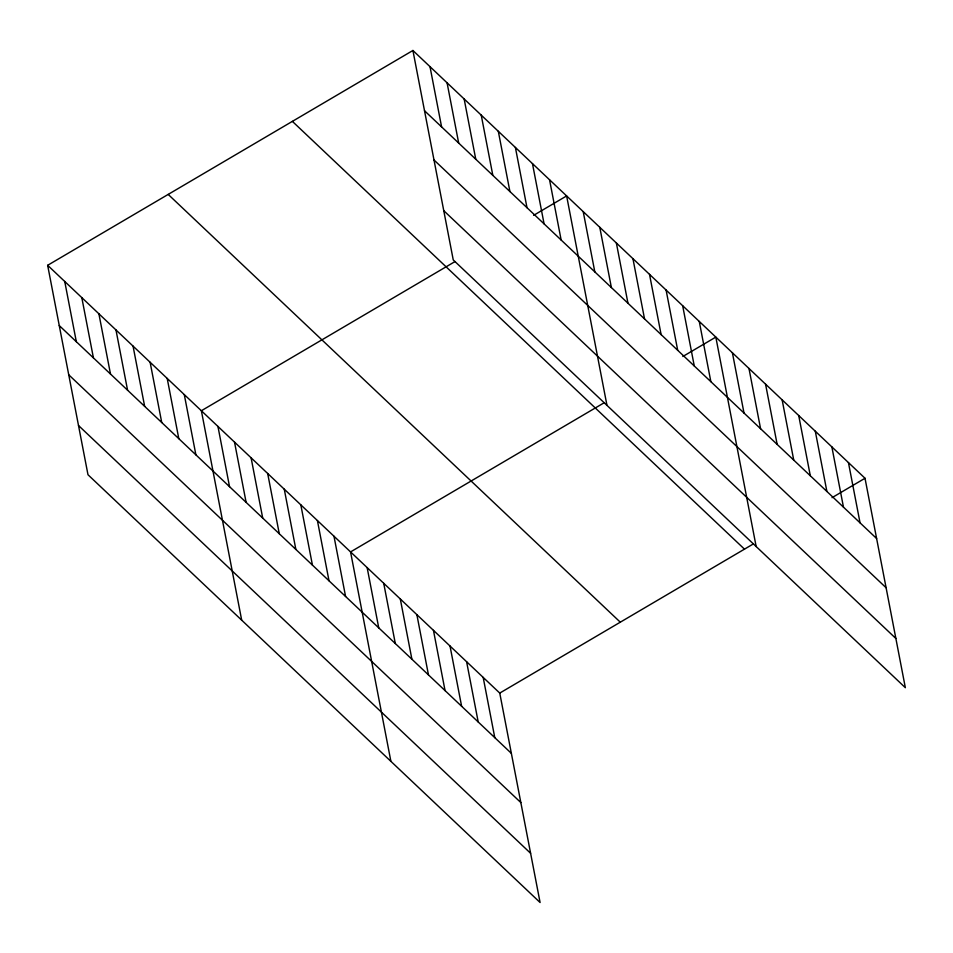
<?xml version="1.0" encoding="UTF-8"?>
<svg xmlns="http://www.w3.org/2000/svg" width="953" height="953" viewBox="0 0 953 953"><rect width="100%" height="100%" fill="white"/><g stroke="black" fill="none" stroke-linecap="round" stroke-linejoin="round"><path stroke-width="1.43" d="M47.65 265.303L499.753 693.081L540.089 902.515L87.986 474.737L47.65 265.303L412.911 50.485L865.014 478.263L905.35 687.697L453.247 259.919L412.911 50.485M454.974 261.599L201.369 410.743L241.693 620.189M533.644 215.33L566.63 195.925L606.966 405.359M604.166 402.762L350.561 551.918L390.897 761.352M682.836 356.493L715.822 337.1L756.158 546.534M499.753 693.081L753.358 543.925M832.029 497.669L865.014 478.263M424.514 110.739L876.617 538.516M433.996 159.973L886.099 587.751M443.764 210.684L895.868 638.474M292.38 121.376L744.484 549.154M168.193 194.412L620.296 622.19M59.253 325.557L511.356 753.335M68.735 374.791L520.838 802.569M78.503 425.514L530.607 853.292M848.444 462.574L860.047 522.828M831.862 446.886L843.465 507.151M815.291 431.209L826.894 491.462M798.709 415.52L810.312 475.773M782.127 399.831L793.742 460.096M765.557 384.154L777.16 444.408M748.975 368.466L760.577 428.719M732.404 352.777L744.007 413.042M699.252 321.411L710.855 381.665M682.67 305.722L694.272 365.976M666.087 290.034L677.702 350.299M649.517 274.357L661.12 334.61M632.935 258.668L644.538 318.921M616.365 242.979L627.967 303.245M599.782 227.302L611.385 287.556M583.212 211.614L594.815 271.867M549.547 179.772L561.15 240.025M532.465 163.606L544.08 223.86M515.394 147.441L526.997 207.706M498.312 131.288L509.915 191.541M481.229 115.122L492.832 175.376M464.147 98.969L475.761 159.222M447.076 82.804L458.679 143.057M429.994 66.639L441.596 126.904M483.183 677.392L494.786 737.658M466.601 661.716L478.203 721.969M450.019 646.027L461.621 706.28M433.448 630.338L445.051 690.591M416.866 614.649L428.469 674.915M400.296 598.972L411.899 659.226M383.714 583.284L395.316 643.537M367.143 567.595L378.746 627.86M333.979 536.229L345.582 596.483M317.409 520.541L329.011 580.794M300.826 504.864L312.429 565.117M284.256 489.175L295.859 549.428M267.674 473.486L279.277 533.74M251.092 457.797L262.706 518.063M234.521 442.121L246.124 502.374M217.939 426.432L229.542 486.685M184.286 394.59L195.889 454.843M167.204 378.424L178.807 438.678M150.121 362.271L161.736 422.524M133.051 346.106L144.653 406.359M115.968 329.941L127.571 390.206M98.886 313.787L110.488 374.041M81.803 297.622L93.418 357.875M64.733 281.457L76.335 341.722"/></g></svg>
